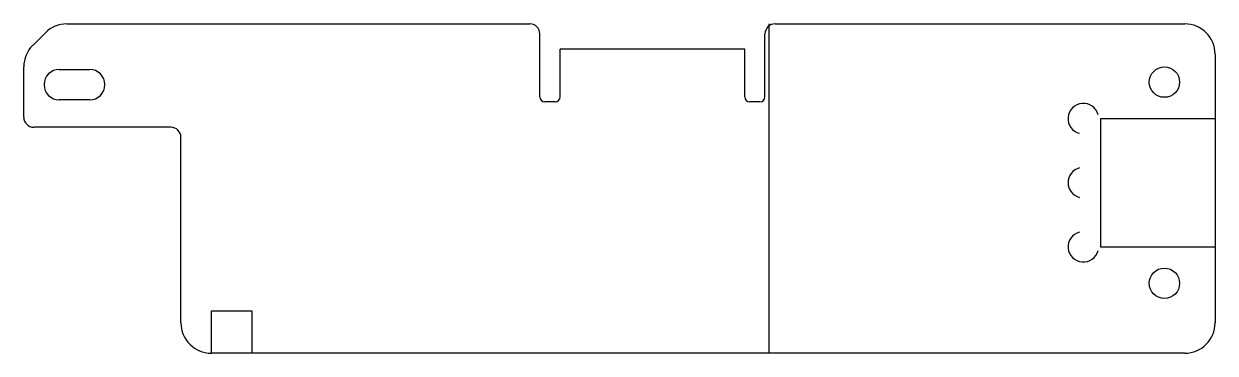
# Model space of a CAD drawing. Header units: millimetres. Extents: x -62 to 55, y -158 to -125.
import ezdxf

# ---------------------------------------------------------------- set-up
doc = ezdxf.new("R2010")
doc.units = ezdxf.units.MM

msp = doc.modelspace()

# ---------------------------------------------------------------- linework, layer by layer
at = {"color": 7, "linetype": 'Continuous', "lineweight": 25}
for p, q in [((-58.19, -125.35), (-12.54, -125.35)), ((11.66, -125.35), (52.06, -125.35)), ((-60.31, -126.22), (-61.56, -127.47)), ((-11.54, -132.55), (-11.54, -126.35)), ((10.66, -132.55), (10.66, -126.35)), ((-9.54, -132.55), (-9.54, -127.85)), ((8.66, -127.85), (-9.54, -127.85)), ((8.66, -132.55), (8.66, -127.85)), ((55.06, -128.35), (55.06, -154.85)), ((-62.44, -134.55), (-62.44, -129.59)), ((-58.94, -129.85), (-55.94, -129.85)), ((-55.94, -132.85), (-58.94, -132.85)), ((-10.04, -133.05), (-11.04, -133.05)), ((10.16, -133.05), (9.16, -133.05)), ((-47.94, -135.55), (-61.44, -135.55)), ((-46.94, -154.85), (-46.94, -136.55)), ((52.06, -157.85), (-43.94, -157.85))]:
    msp.add_line(p, q, dxfattribs=at)
at = {"color": 7, "linetype": 'Continuous'}
for p, q in [((11.06, -157.85), (11.06, -125.35)), ((43.74, -134.7), (43.74, -147.35)), ((43.74, -134.7), (55.06, -134.7)), ((55.06, -134.7), (55.06, -147.35)), ((43.74, -147.35), (55.06, -147.35)), ((-43.94, -157.85), (-43.94, -153.66)), ((-43.94, -153.66), (-39.94, -153.66)), ((-39.94, -153.66), (-39.94, -157.85)), ((-39.94, -157.85), (-43.94, -157.85))]:
    msp.add_line(p, q, dxfattribs=at)
at = {"color": 7, "linetype": 'Continuous', "lineweight": 25}
for centre in [(50.06, -131.1), (50.06, -150.95)]:
    msp.add_circle(centre, 1.5, dxfattribs=at)
for centre, radius, start, end in [((-58.19, -128.35), 3, 90, 135), ((-12.54, -126.35), 1, 0, 90), ((11.66, -126.35), 1, 90, 180), ((52.06, -128.35), 3, 0, 90), ((-59.44, -129.59), 3, 135, 180), ((-58.94, -131.35), 1.5, 90, 270), ((-55.94, -131.35), 1.5, 270, 90), ((-11.04, -132.55), 0.5, 180, 270), ((-10.04, -132.55), 0.5, 270, 0), ((9.16, -132.55), 0.5, 180, 270), ((10.16, -132.55), 0.5, 270, 0), ((-61.44, -134.55), 1, 180, 270), ((-47.94, -136.55), 1, 0, 90), ((-43.94, -154.85), 3, 180, 270), ((52.06, -154.85), 3, 270, 0)]:
    msp.add_arc(centre, radius, start, end, dxfattribs=at)
at = {"color": 7, "linetype": 'Continuous'}
for centre, start, end in [((42.06, -134.7), 14.4775, 255.5225), ((42.06, -141.02), 104.4775, 255.5225), ((42.06, -147.35), 104.4775, 345.5225)]:
    msp.add_arc(centre, 1.5, start, end, dxfattribs=at)

doc.saveas('drawing.dxf')
